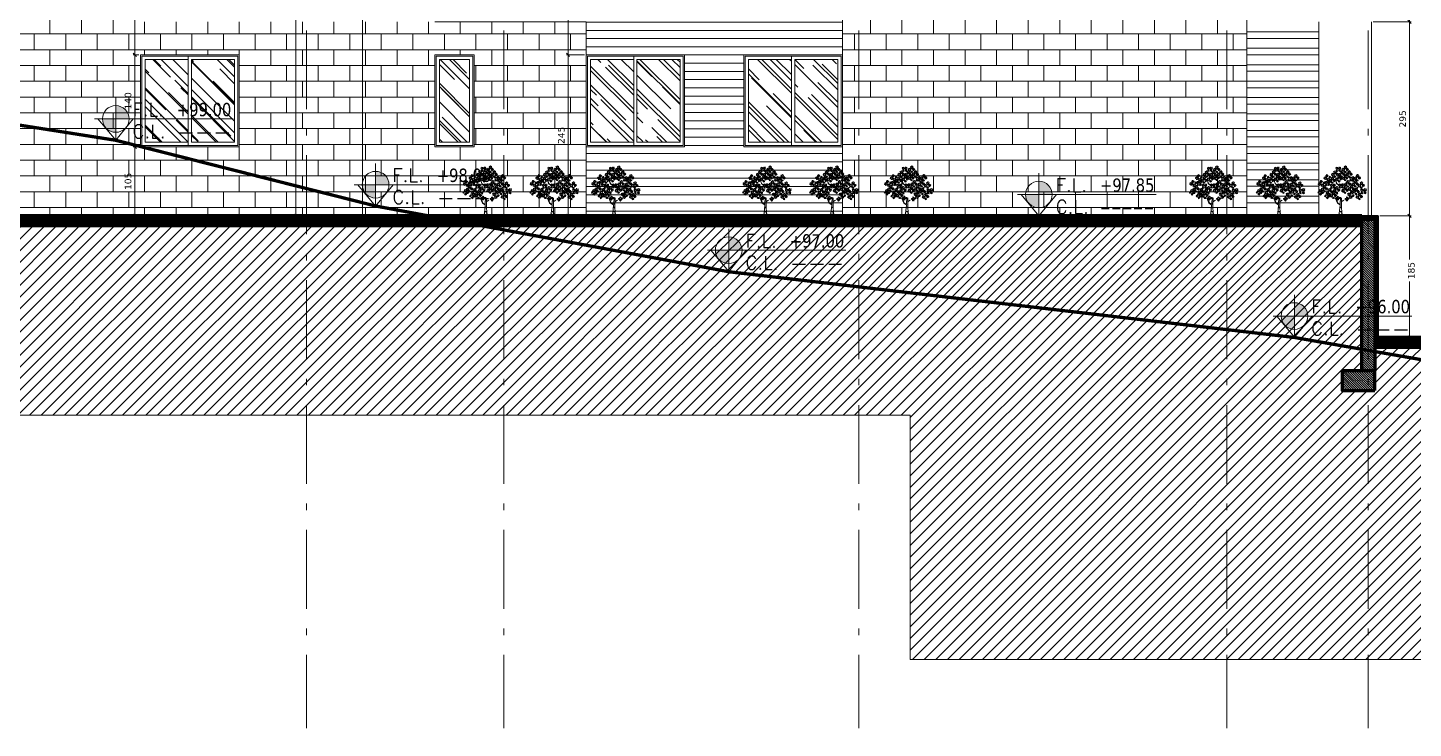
# Model space of a CAD drawing. Header units: inches. Extents: x -48 to 777, y -156 to 510.
# Drawn here: x 356.78 to 377.86, y -6.24 to 4.42 of the extents above; entities that cross this region are included whole.
import ezdxf
from ezdxf.enums import TextEntityAlignment as Align

# ---------------------------------------------------------------- set-up
doc = ezdxf.new("R2010")
doc.units = ezdxf.units.IN
doc.header["$MEASUREMENT"] = 0
for name, pattern in [('ACAD_ISO10W100', [18, 12, -3, 0, -3]), ('HIDDEN', [0.375, 0.25, -0.125]), ('NUHA', [1.45, 0.75, -0.25, 0.2, -0.25])]:
    doc.linetypes.add(name, pattern=pattern)
doc.layers.get('Defpoints').update_dxf_attribs({"lineweight": 5})
for name, color, linetype, lineweight in [('A-AXIS ST', 251, 'ACAD_ISO10W100', 5), ('A-DIM', 9, 'Continuous', 5), ('A-HIDDEN', 254, 'HIDDEN', 5), ('A-PILLARS', 1, 'Continuous', 60), ('A-PLANTS', 3, 'Continuous', 5), ('A-PROJECTION3', 2, 'Continuous', 13), ('A-SIGNS1', 20, 'Continuous', 15), ('A-SIGNS2', 30, 'Continuous', 15), ('A-WINDOWS', 4, 'Continuous', 20), ('C-STONE', 42, 'Continuous', 30), ('D-STONE', 52, 'Continuous', 20), ('D-WOOD', 32, 'Continuous', 20), ('H-GLASS', 111, 'Continuous', 5), ('H-PILLARS', 61, 'Continuous', 5), ('H-WOOD', 26, 'Continuous', 5)]:
    doc.layers.add(name, color=color, linetype=linetype, lineweight=lineweight)
doc.layers.add('H-STONE', color=7, linetype='Continuous', lineweight=5, true_color=0xc8bd6a)
doc.layers.add('HH-DARK GREY', color=7, linetype='Continuous', lineweight=5, true_color=0x404040)
doc.styles.add('ROMAND', font='verdana.ttf')
doc.styles.add('ROMANS', font='romans__.ttf', dxfattribs={"height": 0.14})
doc.dimstyles.new('M-1.50', dxfattribs={"dimtxt": 0.1, "dimasz": 0.05, "dimexe": 0.025, "dimexo": 0.025, "dimgap": 0.05, "dimtad": 1, "dimlfac": 100, "dimrnd": 0.5, "dimzin": 9, "dimdsep": 46, "dimtxsty": 'ROMAND', "dimblk": 'OBLIQUE', "dimcen": 1, "dimdle": 0.025, "dimclrd": 256, "dimclre": 256, "dimclrt": 2, "dimadec": 0, "dimazin": 0, "dimtfac": 0.666667, "dimtmove": 2, "dimatfit": 3, "dimfxl": 0.04, "dimtolj": 1, "dimtzin": 5, "dimlwd": -1, "dimlwe": -1, "dimarcsym": 0})
pattern_1 = [(135, (-0.2, 0), (-0.6788225, 0.25455844), [4.5, -0.6, 1.5, -0.3]), (135, (-0.5882, 0.17607), (-0.07000357, -0.49426764), [0.9, -0.099, 1.8, -0.225]), (135, (-0.48638, -0.07425), (-1.24521504, 0.96095812), [2.4, -0.42, 1.2, -0.3])]
pattern_2 = [(45, (0, 96.73333), (-0.088388348, 0.088388348), [])]

# ---------------------------------------------------------------- blocks, each defined once
blk = doc.blocks.new('GXFHGCGFCD')
at = {"layer": 'A-SIGNS1', "linetype": 'NUHA'}
h = blk.add_hatch(color=256, dxfattribs=at)
h.paths.add_polyline_path([(90.382, 61.33), (90.382, 61.17), (90.542, 61.17, 0.414214)])
h.paths.add_polyline_path([(90.382, 61.17), (90.222, 61.17, 0.414214), (90.382, 61.01)])
at = {"layer": 'A-SIGNS1'}
for p, q in [((90.382, 60.914), (90.382, 61.426)), ((90.126, 61.17), (91.79, 61.17))]:
    blk.add_line(p, q, dxfattribs=at)
blk.add_circle((90.382, 61.17), 0.16, dxfattribs=at)
blk = doc.blocks.new('DGXFHXFGDFD')
at = {"layer": 'A-SIGNS1'}
blk.add_blockref('GXFHGCGFCD', (0, 0), dxfattribs=at)
at = {"layer": 'A-SIGNS2', "linetype": 'NUHA', "style": 'ROMANS'}
for s, p in [('F.L.', (90.583, 61.203)), ('C.L.', (90.583, 60.941))]:
    blk.add_text(s, height=0.16, dxfattribs=at).set_placement(p)
at = {"layer": 'A-SIGNS2', "style": 'ROMANS', "width": 0.910135, "flags": 4}
for tag, p, p2 in [('NIV.FINI', (91.116, 61.203), (91.79, 61.203)), ('NIV.BETON', (91.116, 60.941), (91.79, 60.941))]:
    blk.add_attdef(tag, text='', height=0.16, dxfattribs=at).set_placement(p, p2, align=Align.FIT)
blk = doc.blocks.new('DRC-LEF11')
for points in [[(-325, -375), (-466, 246), (-1031, 401), (-1313, -220), (-1736, 655), (-2512, 105), (-1962, -474), (-2554, -502), (-2526, -855), (-1553, -912), (-1680, -1731), (-1383, -898), (-904, -1406), (-255, -968), (-960, -488)], [(-417, 1201), (-1003, 888), (-1201, 1883), (-369, 1747), (-799, 2129), (-683, 2586), (-117, 2558), (-83, 2361), (183, 2279), (128, 1856), (769, 1999), (639, 1297), (67, 1454), (387, 888), (81, 1263), (-144, 608), (-703, 676)], [(2388, 1443), (2085, 1029), (2097, 1454), (1689, 1326), (1881, 801), (1514, 912), (1881, 685), (1607, 352), (1736, 37), (2056, 236), (2155, 580), (2178, 107), (2575, 142), (2511, 294), (2802, 311), (2435, 807), (2808, 964)], [(1593, -1462), (1791, -2436), (1269, -2493), (1170, -1900), (747, -2451), (-57, -1843), (789, -1236), (154, -1067), (253, -291), (1226, -615), (1621, -262), (2158, -700), (1678, -1293), (2355, -1618)]]:
    blk.add_lwpolyline(points, close=True)
blk = doc.blocks.new('Trf21')
for p, q in [((-0.088, 0.721), (-0.071, 0.665)), ((-0.087, 0.727), (-0.066, 0.667)), ((-0.071, 0.665), (-0.034, 0.628)), ((-0.066, 0.667), (-0.019, 0.627)), ((0.097, 0.63), (0.07, 0.541)), ((0.371, 0.6), (0.306, 0.557)), ((-0.128, 0.511), (-0.05, 0.451)), ((0.001, 0.247), (0.007, 0.388)), ((0.021, 0.296), (0.075, 0.326)), ((0.026, 0.193), (0.029, 0.375)), ((-0.032, 0.01), (-0.112, 0.016)), ((-0.045, 0.009), (-0.017, 0.057)), ((-0.042, 0.034), (0.003, 0.004)), ((-0.013, 0.047), (-0.032, 0.01)), ((-0.021, 0.004), (0.008, 0.026)), ((-0.017, 0.057), (-0.001, 0.225)), ((-0.001, 0.01), (0.092, -0.007)), ((0.003, 0.004), (0.037, 0.028)), ((0.025, 0.071), (0.045, 0.002)), ((0.032, 0.07), (0.026, 0.193)), ((0.056, -0.001), (0.032, 0.07)), ((0.092, -0.007), (0.163, 0.004))]:
    blk.add_line(p, q)
for points in [[(0.099, 0.625), (0.081, 0.552)], [(-0.128, 0.511), (-0.083, 0.47)], [(-0.101, 0.372), (-0.041, 0.269), (-0.001, 0.247)], [(0.005, 0.225), (-0.055, 0.266), (-0.101, 0.372)]]:
    blk.add_lwpolyline(points)
for centre, radius, start, end in [((0.018, 0.125), 0.0346, 210.3847, 292.3327), ((0.018, 0.128), 0.0346, 210.3847, 292.3327), ((0.008, 0.2), 0.0222, 233.6562, 325.635), ((0.006, 0.196), 0.0222, 238.7333, 337.3259)]:
    blk.add_arc(centre, radius, start, end)
for p, xscale, yscale, zscale, rotation in [((-0.266, 0.78), 2.433024000002827e-05, 2.433024000002827e-05, 2.433024000002827e-05, 355.8174267607223), ((-0.106, 0.858), 2.43302399999876e-05, 2.43302399999876e-05, 2.43302399999876e-05, 251.5650511771555), ((-0.032, 0.956), 2.027520000000564e-05, 2.027520000000564e-05, 2.027520000000564e-05, 206.5650511770604), ((-0.024, 0.767), 2.43302399999876e-05, 2.43302399999876e-05, 2.43302399999876e-05, 251.5650511771555), ((0.031, 0.858), 2.43302399999876e-05, 2.43302399999876e-05, 2.43302399999876e-05, 251.5650511771555), ((0.104, 0.957), 2.433023999999771e-05, 2.433023999999771e-05, 2.433023999999771e-05, 249.2089462000762), ((0.101, 0.78), 2.027520000001363e-05, 2.027520000001363e-05, 2.027520000001363e-05, 251.2400569682416), ((0.182, 0.861), 2.433023999999771e-05, 2.433023999999771e-05, 2.433023999999771e-05, 249.2089462000762), ((0.35, 0.784), 2.43302399999876e-05, 2.43302399999876e-05, 2.43302399999876e-05, 251.5650511771555), ((-0.38, 0.664), 2.433024000002827e-05, 2.433024000002827e-05, 2.433024000002827e-05, 355.8174267607223), ((-0.316, 0.561), 2.43302399999876e-05, 2.43302399999876e-05, 2.43302399999876e-05, 251.5650511771555), ((-0.252, 0.669), 2.027520000000564e-05, 2.027520000000564e-05, 2.027520000000564e-05, 206.5650511770604), ((-0.211, 0.503), 2.43302399999876e-05, 2.43302399999876e-05, 2.43302399999876e-05, 251.5650511771555), ((-0.156, 0.736), 2.433023999999771e-05, 2.433023999999771e-05, 2.433023999999771e-05, 249.2089462000762), ((-0.144, 0.613), 2.027520000000564e-05, 2.027520000000564e-05, 2.027520000000564e-05, 206.5650511770604), ((-0.069, 0.538), 2.43302399999876e-05, 2.43302399999876e-05, 2.43302399999876e-05, 251.5650511771555), ((0.025, 0.617), 2.027520000000564e-05, 2.027520000000564e-05, 2.027520000000564e-05, 206.5650511770604), ((0.099, 0.534), 2.43302399999876e-05, 2.43302399999876e-05, 2.43302399999876e-05, 251.5650511771555), ((0.154, 0.66), 2.43302399999876e-05, 2.43302399999876e-05, 2.43302399999876e-05, 251.5650511771555), ((0.228, 0.566), 2.433023999999771e-05, 2.433023999999771e-05, 2.433023999999771e-05, 249.2089462000762), ((0.24, 0.75), 2.027519999997771e-05, 2.027519999997771e-05, 2.027519999997771e-05, 116.5650511769465), ((0.305, 0.663), 2.43302399999876e-05, 2.43302399999876e-05, 2.43302399999876e-05, 251.5650511771555), ((0.325, 0.509), 2.433023999999771e-05, 2.433023999999771e-05, 2.433023999999771e-05, 249.2089462000762), ((0.43, 0.635), 2.433023999999771e-05, 2.433023999999771e-05, 2.433023999999771e-05, 249.2089462000762), ((0.48, 0.512), 2.433024000003196e-05, 2.433024000003196e-05, 2.433024000003196e-05, 206.2009624171324), ((-0.392, 0.483), 2.027519999995158e-05, 2.027519999995158e-05, 2.027519999995158e-05, 161.5699608730971), ((-0.256, 0.411), 2.027519999995158e-05, 2.027519999995158e-05, 2.027519999995158e-05, 161.5699608730971), ((-0.137, 0.43), 2.43302399999876e-05, 2.43302399999876e-05, 2.43302399999876e-05, 251.5650511771555), ((-0.046, 0.364), 1.520639999998978e-05, 1.520639999998978e-05, 1.520639999998978e-05, 71.5650511771524), ((0.138, 0.347), 1.520639999998978e-05, 1.520639999998978e-05, 1.520639999998978e-05, 71.5650511771524), ((0.213, 0.434), 2.433024000000841e-05, 2.433024000000841e-05, 2.433024000000841e-05, 324.0436233204519), ((0.39, 0.406), 2.43302399999876e-05, 2.43302399999876e-05, 2.43302399999876e-05, 251.5650511771555)]:
    blk.add_blockref('DRC-LEF11', p, dxfattribs=dict(xscale=xscale, yscale=yscale, zscale=zscale, rotation=rotation))
blk = doc.blocks.new('_Oblique')
at = {"color": 0, "linetype": 'ByBlock', "lineweight": -2}
blk.add_line((-0.5, -0.5), (0.5, 0.5), dxfattribs=at)
blk = doc.blocks.new('*D674')
at = {"layer": 'A-DIM', "transparency": 16777216}
for p, q in [((365.25, 5.953), (364.976, 5.953)), ((365.001, 5.978), (365.001, 3.978)), ((365.25, 4.003), (364.976, 4.003))]:
    blk.add_line(p, q, dxfattribs=at)
at = {"layer": 'Defpoints', "color": 0, "transparency": 16777216}
for p in [(365.275, 5.953), (365.001, 4.003), (365.275, 4.003)]:
    blk.add_point(p, dxfattribs=at)
at = {"layer": 'A-DIM', "transparency": 16777216, "xscale": 0.05, "yscale": 0.05, "zscale": 0.05}
for p, rotation in [((365.001, 5.953), 90), ((365.001, 4.003), 270)]:
    blk.add_blockref('_Oblique', p, dxfattribs=dict(at, rotation=rotation))
at = {"layer": 'A-DIM', "color": 2, "transparency": 16777216, "insert": (364.899, 4.978), "char_height": 0.1, "attachment_point": 5, "rotation": 90, "style": 'ROMAND'}
blk.add_mtext('\\A1;195', dxfattribs=at)
blk = doc.blocks.new('*D675')
at = {"layer": 'A-DIM', "transparency": 16777216}
for p, q in [((365.001, 4.028), (365.001, 1.528)), ((365.25, 4.003), (364.976, 4.003)), ((365.25, 1.553), (364.976, 1.553))]:
    blk.add_line(p, q, dxfattribs=at)
at = {"layer": 'Defpoints', "color": 0, "transparency": 16777216}
for p in [(365.275, 4.003), (365.001, 1.553), (365.275, 1.553)]:
    blk.add_point(p, dxfattribs=at)
at = {"layer": 'A-DIM', "transparency": 16777216, "xscale": 0.05, "yscale": 0.05, "zscale": 0.05}
for p, rotation in [((365.001, 4.003), 90), ((365.001, 1.553), 270)]:
    blk.add_blockref('_Oblique', p, dxfattribs=dict(at, rotation=rotation))
at = {"layer": 'A-DIM', "color": 2, "transparency": 16777216, "insert": (364.899, 2.778), "char_height": 0.1, "attachment_point": 5, "rotation": 90, "style": 'ROMAND'}
blk.add_mtext('\\A1;245', dxfattribs=at)
blk = doc.blocks.new('*D678')
at = {"layer": 'A-DIM', "transparency": 16777216}
for p, q in [((377.25, 4.503), (377.825, 4.503)), ((377.8, 4.528), (377.8, 1.528)), ((377.35, 1.553), (377.825, 1.553))]:
    blk.add_line(p, q, dxfattribs=at)
at = {"layer": 'Defpoints', "color": 0, "transparency": 16777216}
for p in [(377.225, 4.503), (377.325, 1.553), (377.8, 1.553)]:
    blk.add_point(p, dxfattribs=at)
at = {"layer": 'A-DIM', "transparency": 16777216, "xscale": 0.05, "yscale": 0.05, "zscale": 0.05}
for p, rotation in [((377.8, 4.503), 90), ((377.8, 1.553), 270)]:
    blk.add_blockref('_Oblique', p, dxfattribs=dict(at, rotation=rotation))
at = {"layer": 'A-DIM', "color": 2, "transparency": 16777216, "insert": (377.698, 3.028), "char_height": 0.1, "attachment_point": 5, "rotation": 90, "style": 'ROMAND'}
blk.add_mtext('\\A1;295', dxfattribs=at)
blk = doc.blocks.new('*D679')
at = {"layer": 'A-DIM', "transparency": 16777216}
for p, q in [((377.35, 1.553), (377.825, 1.553)), ((377.8, 1.578), (377.8, 0.887)), ((377.8, -0.322), (377.8, 0.553)), ((377.33, -0.297), (377.825, -0.297))]:
    blk.add_line(p, q, dxfattribs=at)
at = {"layer": 'Defpoints', "color": 0, "transparency": 16777216}
for p in [(377.325, 1.553), (377.305, -0.297), (377.8, -0.297)]:
    blk.add_point(p, dxfattribs=at)
at = {"layer": 'A-DIM', "transparency": 16777216, "xscale": 0.05, "yscale": 0.05, "zscale": 0.05}
for p, rotation in [((377.8, 1.553), 90), ((377.8, -0.297), 270)]:
    blk.add_blockref('_Oblique', p, dxfattribs=dict(at, rotation=rotation))
at = {"layer": 'A-DIM', "color": 2, "transparency": 16777216, "insert": (377.83, 0.72), "char_height": 0.1, "attachment_point": 5, "rotation": 90, "style": 'ROMAND'}
blk.add_mtext('\\A1;185', dxfattribs=at)
blk = doc.blocks.new('*D691')
at = {"layer": 'A-DIM', "transparency": 16777216}
for p, q in [((358.474, 5.953), (358.386, 5.953)), ((358.411, 5.978), (358.411, 3.978)), ((358.474, 4.003), (358.386, 4.003))]:
    blk.add_line(p, q, dxfattribs=at)
at = {"layer": 'Defpoints', "color": 0, "transparency": 16777216}
for p in [(358.499, 5.953), (358.411, 4.003), (358.499, 4.003)]:
    blk.add_point(p, dxfattribs=at)
at = {"layer": 'A-DIM', "transparency": 16777216, "xscale": 0.05, "yscale": 0.05, "zscale": 0.05}
for p, rotation in [((358.411, 5.953), 90), ((358.411, 4.003), 270)]:
    blk.add_blockref('_Oblique', p, dxfattribs=dict(at, rotation=rotation))
at = {"layer": 'A-DIM', "color": 2, "transparency": 16777216, "insert": (358.309, 4.978), "char_height": 0.1, "attachment_point": 5, "rotation": 90, "style": 'ROMAND'}
blk.add_mtext('\\A1;195', dxfattribs=at)
blk = doc.blocks.new('*D692')
at = {"layer": 'A-DIM', "transparency": 16777216}
for p, q in [((358.411, 4.028), (358.411, 2.578)), ((358.474, 4.003), (358.386, 4.003)), ((358.474, 2.603), (358.386, 2.603))]:
    blk.add_line(p, q, dxfattribs=at)
at = {"layer": 'Defpoints', "color": 0, "transparency": 16777216}
for p in [(358.499, 4.003), (358.411, 2.603), (358.499, 2.603)]:
    blk.add_point(p, dxfattribs=at)
at = {"layer": 'A-DIM', "transparency": 16777216, "xscale": 0.05, "yscale": 0.05, "zscale": 0.05}
for p, rotation in [((358.411, 4.003), 90), ((358.411, 2.603), 270)]:
    blk.add_blockref('_Oblique', p, dxfattribs=dict(at, rotation=rotation))
at = {"layer": 'A-DIM', "color": 2, "transparency": 16777216, "insert": (358.309, 3.303), "char_height": 0.1, "attachment_point": 5, "rotation": 90, "style": 'ROMAND'}
blk.add_mtext('\\A1;140', dxfattribs=at)
blk = doc.blocks.new('*D693')
at = {"layer": 'A-DIM', "transparency": 16777216}
for p, q in [((358.474, 2.603), (358.386, 2.603)), ((358.411, 2.628), (358.411, 1.528)), ((358.493, 1.553), (358.386, 1.553))]:
    blk.add_line(p, q, dxfattribs=at)
at = {"layer": 'Defpoints', "color": 0, "transparency": 16777216}
for p in [(358.499, 2.603), (358.411, 1.553), (358.518, 1.553)]:
    blk.add_point(p, dxfattribs=at)
at = {"layer": 'A-DIM', "transparency": 16777216, "xscale": 0.05, "yscale": 0.05, "zscale": 0.05}
for p, rotation in [((358.411, 2.603), 90), ((358.411, 1.553), 270)]:
    blk.add_blockref('_Oblique', p, dxfattribs=dict(at, rotation=rotation))
at = {"layer": 'A-DIM', "color": 2, "transparency": 16777216, "insert": (358.309, 2.078), "char_height": 0.1, "attachment_point": 5, "rotation": 90, "style": 'ROMAND'}
blk.add_mtext('\\A1;105', dxfattribs=at)
blk = doc.blocks.new('*D694')
at = {"layer": 'A-DIM', "transparency": 16777216}
for p, q in [((360.132, 12.953), (360.888, 12.953)), ((360.863, 1.528), (360.863, 12.978)), ((358.543, 1.553), (360.888, 1.553))]:
    blk.add_line(p, q, dxfattribs=at)
at = {"layer": 'Defpoints', "color": 0, "transparency": 16777216}
for p in [(360.107, 12.953), (360.863, 12.953), (358.518, 1.553)]:
    blk.add_point(p, dxfattribs=at)
at = {"layer": 'A-DIM', "transparency": 16777216, "xscale": 0.05, "yscale": 0.05, "zscale": 0.05}
for p, rotation in [((360.863, 12.953), 90), ((360.863, 1.553), 270)]:
    blk.add_blockref('_Oblique', p, dxfattribs=dict(at, rotation=rotation))
at = {"layer": 'A-DIM', "color": 2, "transparency": 16777216, "insert": (360.761, 7.253), "char_height": 0.1, "attachment_point": 5, "rotation": 90, "style": 'ROMAND'}
blk.add_mtext('\\A1;1140', dxfattribs=at)

msp = doc.modelspace()

# ---------------------------------------------------------------- hatches: boundary and pattern name
at = {"layer": 'H-GLASS'}
h = msp.add_hatch(dxfattribs=at)
h.set_pattern_fill('AR-RROOF', color=256, scale=0.3, angle=135)
h.paths.add_polyline_path([(358.56911, 2.67254), (359.22406, 2.67254), (359.22406, 3.93252), (358.56911, 3.93252)])
h = msp.add_hatch(dxfattribs=at)
h.set_pattern_fill('AR-RROOF', color=256, scale=0.3, angle=135)
h.paths.add_polyline_path([(359.27406, 2.67254), (359.929, 2.67254), (359.929, 3.93252), (359.27406, 3.93252)])
h = msp.add_hatch(dxfattribs=at)
h.set_pattern_fill('AR-RROOF', color=256, scale=0.3, angle=135)
h.paths.add_polyline_path([(363.50484, 3.93252), (363.04568, 3.93252), (363.04568, 2.67252), (363.50484, 2.67252)])
h = msp.add_hatch(dxfattribs=at)
h.set_pattern_fill('AR-RROOF', color=256, scale=0.3, angle=135)
h.paths.add_polyline_path([(365.99984, 3.93252), (365.3449, 3.93252), (365.3449, 2.67254), (365.99984, 2.67254)])
h = msp.add_hatch(dxfattribs=at)
h.set_pattern_fill('AR-RROOF', color=256, scale=0.3, angle=135)
h.paths.add_polyline_path([(366.04984, 2.67254), (366.70479, 2.67254), (366.70479, 3.93252), (366.04984, 3.93252)])
h = msp.add_hatch(dxfattribs=at)
h.set_pattern_fill('AR-RROOF', color=256, scale=0.3, angle=135)
h.set_pattern_definition(pattern_1)
h.paths.add_polyline_path([(368.39984, 3.93252), (367.7449, 3.93252), (367.7449, 2.67254), (368.39984, 2.67254)])
h = msp.add_hatch(dxfattribs=at)
h.set_pattern_fill('AR-RROOF', color=256, scale=0.3, angle=135)
h.set_pattern_definition(pattern_1)
h.paths.add_polyline_path([(369.10479, 3.93252), (368.44984, 3.93252), (368.44984, 2.67254), (369.10479, 2.67254)])
at = {"layer": 'H-PILLARS'}
h = msp.add_hatch(dxfattribs=at)
h.set_pattern_fill('ANSI31', color=256, scale=0.2, angle=90)
h.set_pattern_definition([(135, (0, 96.73333), (-0.0176776695, -0.0176776695), [])])
h.paths.add_polyline_path([(377.07487, 1.50255), (377.27487, 1.50255), (377.27487, -0.80247), (377.07487, -0.80247)])
h = msp.add_hatch(dxfattribs=at)
h.set_pattern_fill('ANSI31', color=256, scale=0.2, angle=90)
h.set_pattern_definition([(135, (-20.674354, 3.03562), (-0.0176776695, -0.0176776695), [])])
h.paths.add_polyline_path([(377.27487, -1.10247), (377.27487, -0.80247), (376.77487, -0.80247), (376.77487, -1.10247)])
at = {"layer": 'H-STONE'}
h = msp.add_hatch(dxfattribs=at)
h.set_pattern_fill('AR-B816', color=256, scale=0.03)
h.paths.add_polyline_path([(356.62327, 1.55252), (361.87483, 1.55252), (361.87483, 4.50252), (358.49917, 4.50252), (358.49917, 12.95253), (356.62327, 12.95252)])
h.paths.add_polyline_path([(357.82329, 10.70252), (357.82329, 9.30252), (356.92329, 9.30252), (356.92329, 10.70252)], flags=16)
h.paths.add_polyline_path([(357.80329, 10.68252), (357.80329, 9.32252), (356.94329, 9.32252), (356.94329, 10.68252)], flags=0)
h.paths.add_polyline_path([(357.75329, 10.63252), (357.75329, 9.37252), (356.99329, 9.37252), (356.99329, 10.63252)], flags=0)
h.paths.add_polyline_path([(357.82329, 7.35252), (357.82329, 5.95252), (356.92329, 5.95252), (356.92329, 7.35252)], flags=16)
h.paths.add_polyline_path([(357.80329, 7.33252), (357.80329, 5.97252), (356.94329, 5.97252), (356.94329, 7.33252)], flags=0)
h.paths.add_polyline_path([(357.75329, 7.28252), (357.75329, 6.02252), (356.99329, 6.02252), (356.99329, 7.28252)], flags=0)
h.paths.add_polyline_path([(358.49911, 4.00252), (359.999, 4.00252), (359.999, 2.60254), (358.49911, 2.60254)], flags=16)
h.paths.add_polyline_path([(358.51911, 3.98252), (359.22406, 3.98252), (359.979, 3.98252), (359.979, 2.62254), (359.22406, 2.62254), (358.51911, 2.62254)], flags=0)
h.paths.add_polyline_path([(358.51911, 3.98252), (359.979, 3.98252), (359.979, 2.62254), (358.51911, 2.62254)], flags=0)
h.paths.add_polyline_path([(359.27406, 3.93252), (359.929, 3.93252), (359.929, 2.67254), (359.27406, 2.67254)], flags=0)
h = msp.add_hatch(dxfattribs=at)
h.set_pattern_fill('AR-B816', color=256, scale=0.03)
h.paths.add_polyline_path([(369.17484, 7.35249), (369.17484, 5.95252), (369.17484, 1.55252), (375.32484, 1.55252), (375.32484, 12.95252), (368.97484, 12.95252), (368.97484, 12.65252), (367.87484, 12.65252), (367.87484, 12.95252), (367.62484, 12.95252), (366.57484, 12.95252), (366.57484, 12.65252), (365.47484, 12.65252), (365.47484, 12.95252), (363.57484, 12.95252), (363.57484, 10.70249), (363.57484, 9.30249), (363.5749, 7.25249), (363.57484, 5.95252), (365.27495, 5.95252), (365.27495, 7.35249), (366.77484, 7.35249), (366.77484, 5.95252), (367.67495, 5.95252), (367.67495, 7.35249)])
h.paths.add_polyline_path([(369.17479, 9.30252), (367.6749, 9.30252), (367.6749, 10.70249), (369.17479, 10.70249)], flags=16)
h.paths.add_polyline_path([(366.77479, 9.30252), (365.2749, 9.30252), (365.2749, 10.70249), (366.77479, 10.70249)], flags=16)
h = msp.add_hatch(dxfattribs=at)
h.set_pattern_fill('AR-B816', color=256, scale=0.03)
h.paths.add_polyline_path([(365.2749, 2.60254), (365.2749, 4.00252), (365.27484, 4.00252), (365.27484, 4.50252), (362.97484, 4.50252), (361.87483, 4.50252), (361.87483, 1.55252), (365.2749, 1.55252)])
h.paths.add_polyline_path([(363.57484, 2.60252), (362.97568, 2.60252), (362.97568, 4.00252), (363.57484, 4.00252)], flags=16)
at = {"layer": 'H-WOOD'}
h = msp.add_hatch(dxfattribs=at)
h.set_pattern_fill('ANSI31', color=256, angle=135)
h.paths.add_polyline_path([(362.87484, 5.95252), (362.87484, 4.95252), (362.97484, 4.95252), (362.97484, 4.50252), (365.27484, 4.50252), (365.27484, 4.00252), (366.77479, 4.00252), (366.77479, 2.60254), (365.2749, 2.60254), (365.2749, 1.55252), (369.17484, 1.55252), (369.17484, 2.60254), (367.6749, 2.60254), (367.6749, 4.00252), (369.17484, 4.00252), (369.17484, 5.95252)])
at = {"layer": 'HH-DARK GREY'}
h = msp.add_hatch(dxfattribs=at)
h.set_pattern_fill('ANSI31', color=256)
h.set_pattern_definition(pattern_2)
h.paths.add_polyline_path([(393.86707, -3.29748), (393.04759, -3.19748), (379.17487, -3.19748), (379.17487, -3.49748), (378.67487, -3.49748), (378.67487, -3.19748), (378.97487, -3.19748), (378.97487, -0.80877), (377.27487, -0.51129), (377.27487, -0.80247), (377.27487, -1.10247), (376.77487, -1.10247), (376.77487, -0.80247), (377.07487, -0.80247), (377.07487, -0.47629), (376.05306, -0.29748), (367.44724, 0.70252), (363.68603, 1.40252), (347.0598, 1.40252), (347.0598, 1.10252), (346.2598, 1.10252), (346.2598, 1.40252), (346.5598, 1.40252), (346.5598, 4.27407), (342.35812, 4.70252), (341.66241, 4.80591), (341.50788, 5.12964), (341.35267, 5.65973), (341.0058, 5.70252), (337.56481, 5.70252), (337.56481, -1.47993), (370.20794, -1.47993), (370.20794, -5.19363), (399.34312, -5.19363), (399.34312, -3.82806), (397.94923, -3.693), (397.94923, -3.7976), (397.99718, -3.7976), (397.99718, -4.0976), (397.49718, -4.0976), (397.49718, -3.7976), (397.74923, -3.7976), (397.74923, -3.67363)])
h = msp.add_hatch(dxfattribs=at)
h.set_pattern_fill('ANSI31', color=256, scale=0.8, angle=180)
h.paths.add_polyline_path([(376.05306, -0.29748), (377.07487, -0.47629), (377.07487, 1.40252), (363.68603, 1.40252), (367.44724, 0.70252)], flags=17)
h = msp.add_hatch(dxfattribs=at)
h.set_pattern_fill('ANSI31', color=256)
h.set_pattern_definition(pattern_2)
h.paths.add_polyline_path([(378.97487, -0.44748), (377.27487, -0.44748), (377.27487, -0.51129), (378.97487, -0.80877)])

# ---------------------------------------------------------------- linework, layer by layer
at = {"layer": 'A-AXIS ST', "ltscale": 0.1}
for p, q in [((361.02328, 19.57485), (361.02328, -6.24262)), ((364.02484, 19.57485), (364.02484, -6.24262)), ((369.42484, 19.57485), (369.42484, -6.24262)), ((375.02484, 19.57485), (375.02484, -6.24262)), ((377.17484, 19.57485), (377.17484, -6.24262))]:
    msp.add_line(p, q, dxfattribs=at)
at = {"layer": 'A-HIDDEN', "const_width": 0.05}
msp.add_lwpolyline([(346.80977, 4.24858), (351.7808, 3.70252), (358.1207, 2.70252), (362.07408, 1.70252), (362.88005, 1.55252)], dxfattribs=at)
at = {"layer": 'A-PILLARS'}
for p, q in [((377.07487, 1.55252), (346.7598, 1.55252)), ((377.07487, 1.50252), (346.7598, 1.50252)), ((377.07487, 1.45252), (346.7598, 1.45252)), ((377.07487, 1.40252), (346.7598, 1.40252)), ((378.97487, -0.29748), (377.27487, -0.29748)), ((378.97487, -0.34748), (377.27487, -0.34748)), ((378.97487, -0.39748), (377.27487, -0.39748)), ((378.97487, -0.44748), (377.27487, -0.44748))]:
    msp.add_line(p, q, dxfattribs=at)
at = {"layer": 'A-PILLARS', "const_width": 0.05}
msp.add_lwpolyline([(362.88005, 1.55252), (367.44724, 0.70252), (376.05306, -0.29748), (379.22484, -0.85251)], dxfattribs=at)
at = {"layer": 'A-PILLARS'}
for points in [[(377.07487, 1.50255), (377.27487, 1.50255), (377.27487, -0.80247), (377.07487, -0.80247)], [(377.27487, -1.10247), (377.27487, -0.80247), (376.77487, -0.80247), (376.77487, -1.10247)]]:
    msp.add_lwpolyline(points, close=True, dxfattribs=at)
at = {"layer": 'A-PROJECTION3'}
for p, q in [((376.42484, 4.50252), (376.42484, 1.55252)), ((377.22484, 4.50252), (377.22484, 1.55252))]:
    msp.add_line(p, q, dxfattribs=at)
for points in [[(376.42484, 4.35252), (375.32484, 4.35252), (375.32484, 4.25252), (376.42484, 4.25252)], [(376.42484, 4.10252), (375.32484, 4.10252), (375.32484, 4.00252), (376.42484, 4.00252)], [(376.42484, 3.85252), (375.32484, 3.85252), (375.32484, 3.75252), (376.42484, 3.75252)], [(376.42484, 3.60252), (375.32484, 3.60252), (375.32484, 3.50252), (376.42484, 3.50252)], [(376.42484, 3.35252), (375.32484, 3.35252), (375.32484, 3.25252), (376.42484, 3.25252)], [(376.42484, 3.10252), (375.32484, 3.10252), (375.32484, 3.00252), (376.42484, 3.00252)], [(376.42484, 2.85252), (375.32484, 2.85252), (375.32484, 2.75252), (376.42484, 2.75252)], [(376.42484, 2.60252), (375.32484, 2.60252), (375.32484, 2.50252), (376.42484, 2.50252)], [(376.42484, 2.35252), (375.32484, 2.35252), (375.32484, 2.25252), (376.42484, 2.25252)], [(376.42484, 2.10252), (375.32484, 2.10252), (375.32484, 2.00252), (376.42484, 2.00252)], [(376.42484, 1.85252), (375.32484, 1.85252), (375.32484, 1.75252), (376.42484, 1.75252)]]:
    msp.add_lwpolyline(points, close=True, dxfattribs=at)
at = {"layer": 'A-SIGNS1'}
for points in [[(358.3886, 3.02692), (358.1207, 2.70252), (357.8507, 3.02692)], [(362.34198, 2.02692), (362.07408, 1.70252), (361.80408, 2.02692)], [(372.43173, 1.87692), (372.16383, 1.55252), (371.89383, 1.87692)], [(367.71311, 1.02935), (367.44522, 0.70495), (367.17521, 1.02935)], [(376.31894, 0.02935), (376.05104, -0.29505), (375.78104, 0.02935)]]:
    msp.add_lwpolyline(points, dxfattribs=at)
at = {"layer": 'A-WINDOWS'}
for points in [[(358.51911, 3.98252), (359.979, 3.98252), (359.979, 2.62254), (358.51911, 2.62254)], [(358.56911, 3.93252), (359.22406, 3.93252), (359.22406, 3.98252), (358.51911, 3.98252), (358.51911, 2.62254), (359.22406, 2.62254), (359.22406, 2.67254), (358.56911, 2.67254)], [(359.979, 2.62254), (359.22406, 2.62254), (359.22406, 3.98252), (359.979, 3.98252)], [(359.929, 2.67254), (359.27406, 2.67254), (359.27406, 3.93252), (359.929, 3.93252)], [(362.99568, 3.98252), (363.55484, 3.98252), (363.55484, 2.62252), (362.99568, 2.62252)], [(363.04568, 3.93252), (363.50484, 3.93252), (363.50484, 2.67252), (363.04568, 2.67252)], [(365.2949, 3.98252), (366.75479, 3.98252), (366.75479, 2.62254), (365.2949, 2.62254)], [(365.3449, 3.93252), (365.99984, 3.93252), (365.99984, 3.98252), (365.2949, 3.98252), (365.2949, 2.62254), (365.99984, 2.62254), (365.99984, 2.67254), (365.3449, 2.67254)], [(366.75479, 2.62254), (365.99984, 2.62254), (365.99984, 3.98252), (366.75479, 3.98252)], [(366.70479, 2.67254), (366.04984, 2.67254), (366.04984, 3.93252), (366.70479, 3.93252)], [(367.6949, 3.98252), (369.15479, 3.98252), (369.15479, 2.62254), (367.6949, 2.62254)], [(367.7449, 3.93252), (368.39984, 3.93252), (368.39984, 3.98252), (367.6949, 3.98252), (367.6949, 2.62254), (368.39984, 2.62254), (368.39984, 2.67254), (367.7449, 2.67254)], [(369.15479, 2.62254), (368.39984, 2.62254), (368.39984, 3.98252), (369.15479, 3.98252)], [(369.10479, 2.67254), (368.44984, 2.67254), (368.44984, 3.93252), (369.10479, 3.93252)]]:
    msp.add_lwpolyline(points, close=True, dxfattribs=at)
at = {"layer": 'C-STONE'}
msp.add_lwpolyline([(377.07487, 1.53252), (377.32484, 1.53252), (377.32484, 1.55252), (377.07487, 1.55252)], close=True, dxfattribs=at)
msp.add_lwpolyline([(377.30484, -0.29748), (377.30484, 1.53252), (377.32484, 1.53252), (377.32484, -0.29748)], dxfattribs=at)
at = {"layer": 'D-STONE'}
for p, q in [((361.87483, 1.55252), (361.87483, 12.95253)), ((377.32484, 1.55252), (377.32484, -0.29748))]:
    msp.add_line(p, q, dxfattribs=at)
msp.add_lwpolyline([(375.32484, 1.55252), (375.32484, 12.95252), (368.97484, 12.95252), (368.97484, 12.65252), (367.87484, 12.65252), (367.87484, 13.06907)], dxfattribs=at)
at = {"layer": 'D-WOOD'}
for points in [[(362.87484, 5.95252), (369.17484, 5.95252), (369.17484, 1.55252)], [(362.97484, 4.50252), (365.27484, 4.50252), (365.27484, 4.00252)], [(358.49911, 2.60254), (358.49911, 4.00252), (359.999, 4.00252), (359.999, 2.60254), (358.49911, 2.60254)], [(365.2749, 2.60254), (365.2749, 4.00252), (366.77479, 4.00252), (366.77479, 2.60254), (365.2749, 2.60254)], [(367.6749, 2.60254), (367.6749, 4.00252), (369.17479, 4.00252), (369.17479, 2.60254), (367.6749, 2.60254)], [(365.2749, 2.60254), (365.2749, 1.55252)]]:
    msp.add_lwpolyline(points, dxfattribs=at)
msp.add_lwpolyline([(362.97568, 4.00252), (363.57484, 4.00252), (363.57484, 2.60252), (362.97568, 2.60252)], close=True, dxfattribs=at)
at = {"layer": 'HH-DARK GREY'}
msp.add_lwpolyline([(337.56481, 5.70252), (337.56481, -1.47993), (370.20794, -1.47993), (370.20794, -5.19363), (399.34312, -5.19363), (399.34312, -3.82806)], dxfattribs=at)

# ---------------------------------------------------------------- block references
at = {"layer": 'A-PLANTS', "xscale": 0.75, "yscale": 0.75, "zscale": 0.75}
for p in [(363.7415, 1.54654), (364.75858, 1.54654), (365.69546, 1.54654), (367.99595, 1.54654), (369.01304, 1.54654), (370.14992, 1.54654), (374.79286, 1.54654), (375.80995, 1.54654), (376.74683, 1.54654)]:
    msp.add_blockref('Trf21', p, dxfattribs=at)
at = {"layer": 'A-SIGNS1'}
ref = msp.add_blockref('DGXFHXFGDFD', (243.5888, -74.48784), dxfattribs=dict(at, xscale=1.267200000000003, yscale=1.267200000000003, zscale=1.267200000000003))
ref.add_attrib('NIV.FINI', '+99.00', dxfattribs={"layer": 'A-SIGNS2', "height": 0.202752, "style": 'ROMAND', "width": 0.797031}).set_placement((359.05082, 3.06877), (359.87879, 3.06877), align=Align.FIT)
ref.add_attrib('NIV.BETON', '---', dxfattribs={"layer": 'A-SIGNS2', "height": 0.202752, "style": 'ROMAND', "width": 2.179409}).set_placement((359.05082, 2.73701), (359.87879, 2.73701), align=Align.FIT)
ref = msp.add_blockref('DGXFHXFGDFD', (247.54218, -75.48784), dxfattribs=dict(at, xscale=1.267200000000003, yscale=1.267200000000003, zscale=1.267200000000003))
ref.add_attrib('NIV.FINI', '+98.00', dxfattribs={"layer": 'A-SIGNS2', "height": 0.202752, "style": 'ROMAND', "width": 0.797031}).set_placement((363.0042, 2.06877), (363.83217, 2.06877), align=Align.FIT)
ref.add_attrib('NIV.BETON', '---', dxfattribs={"layer": 'A-SIGNS2', "height": 0.202752, "style": 'ROMAND', "width": 2.179409}).set_placement((363.0042, 1.73701), (363.83217, 1.73701), align=Align.FIT)
ref = msp.add_blockref('DGXFHXFGDFD', (257.63193, -75.63784), dxfattribs=dict(at, xscale=1.267200000000003, yscale=1.267200000000003, zscale=1.267200000000003))
ref.add_attrib('NIV.FINI', '+97.85', dxfattribs={"layer": 'A-SIGNS2', "height": 0.202752, "style": 'ROMAND', "width": 0.797031}).set_placement((373.09395, 1.91877), (373.92191, 1.91877), align=Align.FIT)
ref.add_attrib('NIV.BETON', '-----', dxfattribs={"layer": 'A-SIGNS2', "height": 0.202752, "style": 'ROMAND', "width": 1.307645}).set_placement((373.09395, 1.58701), (373.92191, 1.58701), align=Align.FIT)
ref = msp.add_blockref('DGXFHXFGDFD', (252.91331, -76.48541), dxfattribs=dict(at, xscale=1.267200000000003, yscale=1.267200000000003, zscale=1.267200000000003))
ref.add_attrib('NIV.FINI', '+97.00', dxfattribs={"layer": 'A-SIGNS2', "height": 0.202752, "style": 'ROMAND', "width": 0.797031}).set_placement((368.37533, 1.0712), (369.2033, 1.0712), align=Align.FIT)
ref.add_attrib('NIV.BETON', '---', dxfattribs={"layer": 'A-SIGNS2', "height": 0.202752, "style": 'ROMAND', "width": 2.179409}).set_placement((368.37533, 0.73943), (369.2033, 0.73943), align=Align.FIT)
ref = msp.add_blockref('DGXFHXFGDFD', (261.51914, -77.48541), dxfattribs=dict(at, xscale=1.267200000000003, yscale=1.267200000000003, zscale=1.267200000000003))
ref.add_attrib('NIV.FINI', '+96.00', dxfattribs={"layer": 'A-SIGNS2', "height": 0.202752, "style": 'ROMAND', "width": 0.797031}).set_placement((376.98116, 0.0712), (377.80913, 0.0712), align=Align.FIT)
ref.add_attrib('NIV.BETON', '---', dxfattribs={"layer": 'A-SIGNS2', "height": 0.202752, "style": 'ROMAND', "width": 2.179409}).set_placement((376.98116, -0.26057), (377.80913, -0.26057), align=Align.FIT)

# ---------------------------------------------------------------- dimensions: what is measured, and where the dimension line sits
at = {"layer": 'A-DIM'}
for base, p1, p2, picture, middle in [((360.86325, 12.95253), (358.51805, 1.55252), (360.10682, 12.95253), '*D694', (360.7612, 7.25252)), ((358.41101, 4.00252), (358.49917, 5.95252), (358.49911, 4.00252), '*D691', (358.30897, 4.97752)), ((365.00072, 4.00252), (365.27495, 5.95252), (365.27484, 4.00252), '*D674', (364.89867, 4.97752)), ((377.80004, 1.55252), (377.22484, 4.50252), (377.32484, 1.55252), '*D678', (377.69796, 3.02752)), ((358.41101, 2.60254), (358.49911, 4.00252), (358.49911, 2.60254), '*D692', (358.30897, 3.30253)), ((365.00072, 1.55252), (365.27484, 4.00252), (365.2749, 1.55252), '*D675', (364.89863, 2.77752)), ((358.41101, 1.55252), (358.49911, 2.60254), (358.51805, 1.55252), '*D693', (358.30897, 2.07753))]:
    dim = msp.add_linear_dim(base=base, p1=p1, p2=p2, angle=90, dimstyle='M-1.50', dxfattribs=at)
    dim.commit()
    dim.dimension.update_dxf_attribs({"geometry": picture, "text_midpoint": middle})
dim = msp.add_linear_dim(base=(377.80004, -0.29748), p1=(377.32484, 1.55252), p2=(377.30484, -0.29748), angle=90, dimstyle='M-1.50', dxfattribs=at)
dim.commit()
dim.dimension.update_dxf_attribs({"geometry": '*D679', "text_midpoint": (377.83037, 0.7198), "dimtype": 160})

doc.saveas('drawing.dxf')
